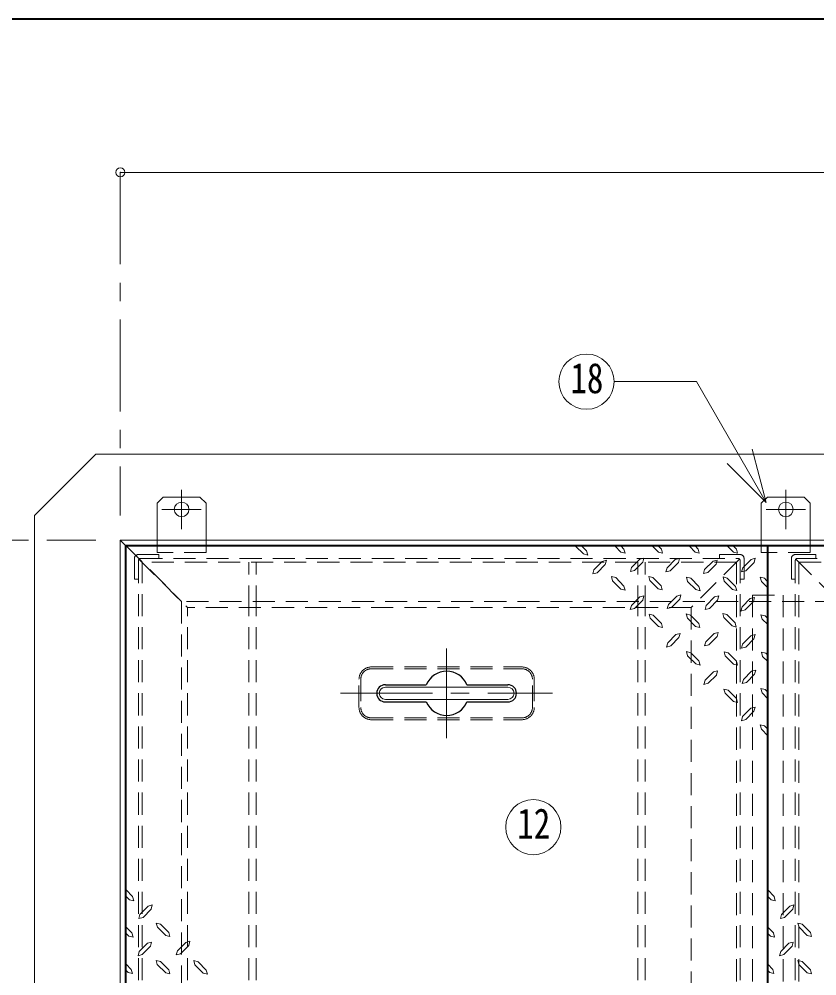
# Model space of a CAD drawing. Units: millimetres at full size, sheet at 1:15; details may follow other scales. Extents: x -3171 to 2904, y -2098 to 2117.
# Drawn here: x -2581 to -1930, y 1337 to 2117 of the extents above; entities that cross this region are included whole.
import ezdxf
from ezdxf.enums import TextEntityAlignment as Align

# ---------------------------------------------------------------- set-up
doc = ezdxf.new("R2010")
doc.units = ezdxf.units.MM
doc.header["$LTSCALE"] = 15
doc.header["$PDMODE"] = 32
doc.header["$PDSIZE"] = 7.5
doc.linetypes.add('CHAIN1', pattern=[8, 5, -1, 1, -1])
doc.linetypes.add('DASHED1', pattern=[1.8, 1.2, -0.6])
doc.layers.add('0-0_ﾚｲﾔ1', color=4, linetype='Continuous', lineweight=9)
doc.styles.add('ＭＳ ゴシック', font='')
doc.styles.get('ＭＳ ゴシック').set_extended_font_data('MS Gothic')

msp = doc.modelspace()

# ---------------------------------------------------------------- linework, layer by layer
at = {"layer": '0-0_ﾚｲﾔ1', "color": 1, "lineweight": 40}
for p, q in [((2904.12, 2117.05), (-3170.88, 2117.05)), ((-1970.13, 1252.05), (-1970.13, 1687.05))]:
    msp.add_line(p, q, dxfattribs=at)
at = {"layer": '0-0_ﾚｲﾔ1', "linetype": 'CHAIN1'}
for p, q in [((-2498.38, 1992.05), (-2498.38, 1712.05)), ((-2448.38, 1701.05), (-2448.38, 1733.05)), ((-1955.38, 1701.05), (-1955.38, 1733.05)), ((-2432.38, 1717.05), (-2464.38, 1717.05)), ((-1939.38, 1717.05), (-1971.38, 1717.05)), ((-2918.38, 1692.05), (-2518.38, 1692.05)), ((-2232.13, 1603.55), (-2232.13, 1530.55)), ((-2318.63, 1567.05), (-2145.63, 1567.05))]:
    msp.add_line(p, q, dxfattribs=at)
at = {"layer": '0-0_ﾚｲﾔ1'}
for p, q in [((-918.38, 1992.05), (-2498.38, 1992.05)), ((-2568.38, 1712.05), (-2518.38, 1762.05)), ((-898.38, 1762.05), (-2518.38, 1762.05)), ((-2433.38, 1727.05), (-2428.38, 1722.05)), ((-1940.38, 1727.05), (-1935.38, 1722.05)), ((-2468.38, 1722.05), (-2468.38, 1692.05)), ((-2428.38, 1722.05), (-2428.38, 1692.05)), ((-1975.38, 1722.05), (-1975.38, 1692.05)), ((-1935.38, 1722.05), (-1935.38, 1692.05)), ((-2568.38, 1712.05), (-2568.38, 1252.05)), ((-2493.38, 1687.05), (-2494.38, 1688.05)), ((-2126.94, 1687.05), (-2120.46, 1680.72)), ((-2094.74, 1687.05), (-2089.91, 1682.22)), ((-2064.19, 1687.05), (-2059.37, 1682.22)), ((-2034, 1687.05), (-2029.46, 1682.33)), ((-2029.14, 1687.05), (-2026.89, 1684.79)), ((-2002.99, 1687.05), (-1998.16, 1682.22)), ((-1998.06, 1687.05), (-1995.7, 1684.69)), ((-2112, 1667.86), (-2105.14, 1674.72)), ((-2109.42, 1665.39), (-2102.67, 1672.15)), ((-2105.14, 1674.72), (-2101.81, 1675.58)), ((-2101.81, 1675.58), (-2102.67, 1672.15)), ((-2081.34, 1669.68), (-2074.59, 1676.54)), ((-2078.77, 1667.22), (-2072.12, 1673.97)), ((-2074.59, 1676.54), (-2071.16, 1677.4)), ((-2071.16, 1677.4), (-2072.12, 1673.97)), ((-2052.29, 1669.36), (-2045.54, 1676.22)), ((-2049.83, 1666.89), (-2043.07, 1673.65)), ((-2045.54, 1676.22), (-2042.22, 1677.08)), ((-2042.22, 1677.08), (-2043.07, 1673.65)), ((-2021.64, 1668.07), (-2014.78, 1674.93)), ((-2019.06, 1665.61), (-2012.31, 1672.36)), ((-1990.44, 1669.47), (-1983.69, 1676.33)), ((-1987.98, 1667), (-1981.23, 1673.75)), ((-2112, 1667.86), (-2112.85, 1664.54)), ((-2109.42, 1665.39), (-2112.85, 1664.54)), ((-2081.34, 1669.68), (-2082.2, 1666.36)), ((-2078.77, 1667.22), (-2082.2, 1666.36)), ((-2052.29, 1669.36), (-2053.26, 1666.04)), ((-2049.83, 1666.89), (-2053.26, 1666.04)), ((-2021.64, 1668.07), (-2022.49, 1664.75)), ((-2019.06, 1665.61), (-2022.49, 1664.75)), ((-1990.44, 1669.47), (-1991.41, 1666.14)), ((-1987.98, 1667), (-1991.41, 1666.14)), ((-2094.2, 1661.43), (-2097.53, 1662.29)), ((-2096.67, 1658.86), (-2097.53, 1662.29)), ((-2096.67, 1658.86), (-2089.91, 1652.1)), ((-2094.2, 1661.43), (-2087.45, 1654.57)), ((-2063.87, 1661.43), (-2067.19, 1662.39)), ((-2066.33, 1658.96), (-2067.19, 1662.39)), ((-2066.33, 1658.96), (-2059.58, 1652.21)), ((-2063.87, 1661.43), (-2057.01, 1654.67)), ((-2035.46, 1658.32), (-2036.43, 1661.75)), ((-2033, 1660.89), (-2036.43, 1661.75)), ((-2035.46, 1658.32), (-2028.82, 1651.67)), ((-2033, 1660.89), (-2026.25, 1654.14)), ((-2003.09, 1661), (-2006.52, 1661.96)), ((-2005.56, 1658.53), (-2006.52, 1661.96)), ((-2005.56, 1658.53), (-1998.81, 1651.78)), ((-2003.09, 1661), (-1996.34, 1654.25)), ((-1975.33, 1658.32), (-1976.3, 1661.75)), ((-1972.87, 1660.89), (-1976.3, 1661.75)), ((-1975.33, 1658.32), (-1970.13, 1653.12)), ((-1972.87, 1660.89), (-1970.13, 1657.77)), ((-2041.04, 1647.28), (-2041.89, 1643.85)), ((-2081.34, 1638.81), (-2074.59, 1645.67)), ((-2078.87, 1636.35), (-2072.12, 1643.1)), ((-2051.11, 1639.56), (-2052.08, 1636.13)), ((-2048.65, 1637.1), (-2041.89, 1643.85)), ((-2020.24, 1638.81), (-2013.49, 1645.67)), ((-2017.67, 1636.35), (-2011.02, 1643.1)), ((-1991.09, 1637.63), (-1984.34, 1644.38)), ((-1988.62, 1635.17), (-1981.87, 1641.92)), ((-1984.34, 1644.38), (-1981.01, 1645.35)), ((-1981.01, 1645.35), (-1981.87, 1641.92)), ((-2081.34, 1638.81), (-2082.3, 1635.49)), ((-2078.87, 1636.35), (-2082.3, 1635.49)), ((-2066.12, 1628.31), (-2066.98, 1631.74)), ((-2063.65, 1630.77), (-2066.98, 1631.74)), ((-2048.65, 1637.1), (-2052.08, 1636.13)), ((-2035.68, 1628.41), (-2036.64, 1631.84)), ((-2033.21, 1630.88), (-2036.64, 1631.84)), ((-2020.24, 1638.81), (-2021.1, 1635.49)), ((-2017.67, 1636.35), (-2021.1, 1635.49)), ((-2005.99, 1628.84), (-2006.84, 1632.27)), ((-2003.52, 1631.31), (-2006.84, 1632.27)), ((-2003.52, 1631.31), (-1996.66, 1624.56)), ((-1991.09, 1637.63), (-1992.05, 1634.2)), ((-1988.62, 1635.17), (-1992.05, 1634.2)), ((-2066.12, 1628.31), (-2059.37, 1621.55)), ((-2063.65, 1630.77), (-2056.79, 1624.02)), ((-2035.68, 1628.41), (-2028.93, 1621.66)), ((-2033.21, 1630.88), (-2026.46, 1624.13)), ((-2005.99, 1628.84), (-1999.23, 1622.09)), ((-1974.69, 1627.66), (-1975.65, 1631.09)), ((-1972.22, 1630.24), (-1975.65, 1631.09)), ((-1974.69, 1627.66), (-1970.13, 1623.11)), ((-1972.22, 1630.24), (-1970.13, 1628.15)), ((-2045, 1615.02), (-2041.68, 1615.98)), ((-2041.68, 1615.98), (-2042.54, 1612.55)), ((-2020.67, 1609.12), (-2013.92, 1615.87)), ((-2013.92, 1615.87), (-2010.49, 1616.73)), ((-2010.49, 1616.73), (-2011.45, 1613.41)), ((-2051.76, 1608.26), (-2052.72, 1604.83)), ((-2051.76, 1608.26), (-2045, 1615.02)), ((-2049.29, 1605.8), (-2042.54, 1612.55)), ((-2020.67, 1609.12), (-2021.64, 1605.69)), ((-2018.21, 1606.65), (-2011.45, 1613.41)), ((-1990.66, 1607.19), (-1983.91, 1614.05)), ((-1988.09, 1604.73), (-1981.44, 1611.48)), ((-2049.29, 1605.8), (-2052.72, 1604.83)), ((-2033, 1600.22), (-2036.43, 1601.19)), ((-2035.46, 1597.76), (-2036.43, 1601.19)), ((-2033, 1600.22), (-2026.25, 1593.47)), ((-2018.21, 1606.65), (-2021.64, 1605.69)), ((-2004.92, 1597.54), (-2005.77, 1600.97)), ((-2002.45, 1600.12), (-2005.77, 1600.97)), ((-2002.45, 1600.12), (-1995.59, 1593.26)), ((-1990.66, 1607.19), (-1991.52, 1603.87)), ((-1988.09, 1604.73), (-1991.52, 1603.87)), ((-1971.79, 1599.79), (-1975.22, 1600.65)), ((-1974.37, 1597.22), (-1975.22, 1600.65)), ((-2035.46, 1597.76), (-2028.82, 1591.01)), ((-2004.92, 1597.54), (-1998.16, 1590.79)), ((-1974.37, 1597.22), (-1970.13, 1592.99)), ((-1971.79, 1599.79), (-1970.13, 1598.13)), ((-2021.21, 1577.71), (-2014.45, 1584.47)), ((-2014.45, 1584.47), (-2011.02, 1585.32)), ((-2011.02, 1585.32), (-2011.99, 1582)), ((-1990.02, 1578.36), (-1983.26, 1585.22)), ((-1983.26, 1585.22), (-1979.83, 1586.07)), ((-1979.83, 1586.07), (-1980.8, 1582.64)), ((-2021.21, 1577.71), (-2022.17, 1574.28)), ((-2018.74, 1575.25), (-2011.99, 1582)), ((-1990.02, 1578.36), (-1990.87, 1575.03)), ((-1987.44, 1575.89), (-1980.8, 1582.64)), ((-2018.74, 1575.25), (-2022.17, 1574.28)), ((-2004.92, 1567.1), (-2005.88, 1570.53)), ((-2002.45, 1569.68), (-2005.88, 1570.53)), ((-2002.45, 1569.68), (-1995.7, 1562.92)), ((-1987.44, 1575.89), (-1990.87, 1575.03)), ((-1972.33, 1570.1), (-1975.76, 1570.96)), ((-1974.8, 1567.53), (-1975.76, 1570.96)), ((-1972.33, 1570.1), (-1970.13, 1567.91)), ((-2004.92, 1567.1), (-1998.16, 1560.46)), ((-1974.8, 1567.53), (-1970.13, 1562.68)), ((-1990.66, 1548.13), (-1983.91, 1554.88)), ((-1990.66, 1548.13), (-1991.52, 1544.7)), ((-1988.09, 1545.67), (-1991.52, 1544.7)), ((-1988.09, 1545.67), (-1981.44, 1552.42)), ((-1972.87, 1540.41), (-1976.3, 1541.27)), ((-1975.33, 1537.84), (-1976.3, 1541.27)), ((-1975.33, 1537.84), (-1970.13, 1532.43)), ((-1972.87, 1540.41), (-1970.13, 1537.68)), ((-2488.43, 1401.25), (-2493.63, 1406.66)), ((-1964.93, 1401.25), (-1970.13, 1406.66)), ((-2490.9, 1398.68), (-2493.63, 1401.41)), ((-2490.9, 1398.68), (-2487.47, 1397.82)), ((-2488.43, 1401.25), (-2487.47, 1397.82)), ((-1967.4, 1398.68), (-1970.13, 1401.41)), ((-1967.4, 1398.68), (-1963.97, 1397.82)), ((-1964.93, 1401.25), (-1963.97, 1397.82)), ((-2475.68, 1393.43), (-2482.32, 1386.67)), ((-2473.11, 1390.96), (-2479.86, 1384.21)), ((-2475.68, 1393.43), (-2472.25, 1394.39)), ((-2473.11, 1390.96), (-2472.25, 1394.39)), ((-1952.18, 1393.43), (-1958.82, 1386.67)), ((-1949.61, 1390.96), (-1956.36, 1384.21)), ((-1952.18, 1393.43), (-1948.75, 1394.39)), ((-1949.61, 1390.96), (-1948.75, 1394.39)), ((-2488.97, 1371.56), (-2493.63, 1376.41)), ((-2461.32, 1369.42), (-2468.07, 1376.17)), ((-2458.85, 1371.99), (-2465.6, 1378.63)), ((-1965.47, 1371.56), (-1970.13, 1376.41)), ((-1937.82, 1369.42), (-1944.57, 1376.17)), ((-1935.35, 1371.99), (-1942.1, 1378.63)), ((-2491.44, 1368.99), (-2493.63, 1371.18)), ((-2491.44, 1368.99), (-2488.01, 1368.13)), ((-2488.97, 1371.56), (-2488.01, 1368.13)), ((-2461.32, 1369.42), (-2457.89, 1368.56)), ((-2458.85, 1371.99), (-2457.89, 1368.56)), ((-1967.94, 1368.99), (-1970.13, 1371.18)), ((-1967.94, 1368.99), (-1964.51, 1368.13)), ((-1965.47, 1371.56), (-1964.51, 1368.13)), ((-1937.82, 1369.42), (-1934.39, 1368.56)), ((-1935.35, 1371.99), (-1934.39, 1368.56)), ((-2476.32, 1363.2), (-2482.97, 1356.45)), ((-2473.75, 1360.73), (-2480.5, 1353.87)), ((-2476.32, 1363.2), (-2472.89, 1364.06)), ((-2473.75, 1360.73), (-2472.89, 1364.06)), ((-2445.02, 1363.84), (-2451.78, 1357.09)), ((-2442.56, 1361.38), (-2449.31, 1354.62)), ((-2445.02, 1363.84), (-2441.59, 1364.81)), ((-2442.56, 1361.38), (-2441.59, 1364.81)), ((-1952.82, 1363.2), (-1959.47, 1356.45)), ((-1950.25, 1360.73), (-1957, 1353.87)), ((-1952.82, 1363.2), (-1949.39, 1364.06)), ((-1950.25, 1360.73), (-1949.39, 1364.06)), ((-2483.93, 1353.02), (-2482.97, 1356.45)), ((-2480.5, 1353.87), (-2483.93, 1353.02)), ((-2452.74, 1353.77), (-2451.78, 1357.09)), ((-2449.31, 1354.62), (-2452.74, 1353.77)), ((-1960.43, 1353.02), (-1959.47, 1356.45)), ((-1957, 1353.87), (-1960.43, 1353.02)), ((-2489.4, 1341.87), (-2493.63, 1346.1)), ((-2461.32, 1338.97), (-2468.18, 1345.83)), ((-2458.85, 1341.55), (-2465.6, 1348.3)), ((-2430.77, 1338.87), (-2437.52, 1345.62)), ((-2428.3, 1341.33), (-2434.95, 1348.09)), ((-1965.9, 1341.87), (-1970.13, 1346.1)), ((-1937.82, 1338.97), (-1944.68, 1345.83)), ((-1935.35, 1341.55), (-1942.1, 1348.3)), ((-2491.97, 1339.3), (-2493.63, 1340.96)), ((-2491.97, 1339.3), (-2488.54, 1338.44)), ((-2489.4, 1341.87), (-2488.54, 1338.44)), ((-2461.32, 1338.97), (-2457.99, 1338.12)), ((-2458.85, 1341.55), (-2457.99, 1338.12)), ((-2430.77, 1338.87), (-2427.34, 1337.9)), ((-2428.3, 1341.33), (-2427.34, 1337.9)), ((-1968.47, 1339.3), (-1970.13, 1340.96)), ((-1968.47, 1339.3), (-1965.04, 1338.44)), ((-1965.9, 1341.87), (-1965.04, 1338.44)), ((-1937.82, 1338.97), (-1934.49, 1338.12)), ((-1935.35, 1341.55), (-1934.49, 1338.12))]:
    msp.add_line(p, q, dxfattribs=at)
at = {"layer": '0-0_ﾚｲﾔ1', "color": 7, "lineweight": 18}
for p, q in [((-2095.52, 1821.31), (-2028.24, 1821.31)), ((-1971.29, 1722.68), (-2028.24, 1821.31)), ((-1971.29, 1722.68), (-1982.94, 1766.14)), ((-1971.29, 1722.68), (-2003.11, 1754.5)), ((-2498.38, 1692.05), (-2494.38, 1688.05)), ((-918.38, 1692.05), (-2498.38, 1692.05)), ((-2498.38, 1692.05), (-2498.38, 1252.05)), ((-922.38, 1688.05), (-2494.38, 1688.05)), ((-2494.38, 1688.05), (-2494.38, 1252.05)), ((-2282.13, 1572.05), (-2182.13, 1572.05)), ((-2282.13, 1562.05), (-2182.13, 1562.05))]:
    msp.add_line(p, q, dxfattribs=at)
at = {"layer": '0-0_ﾚｲﾔ1', "color": 5, "lineweight": 25}
for p, q in [((-923.13, 1687.05), (-2493.63, 1687.05)), ((-2493.63, 1252.05), (-2493.63, 1687.05)), ((-2282.13, 1574.05), (-2248.72, 1574.05)), ((-2215.55, 1574.05), (-2182.13, 1574.05)), ((-2282.13, 1560.05), (-2248.72, 1560.05)), ((-2215.55, 1560.05), (-2182.13, 1560.05))]:
    msp.add_line(p, q, dxfattribs=at)
at = {"layer": '0-0_ﾚｲﾔ1', "linetype": 'DASHED1'}
for p, q in [((-2493.38, 1687.05), (-2448.38, 1642.05)), ((-2468.38, 1692.05), (-2468.38, 1682.05)), ((-2428.38, 1692.05), (-2428.38, 1682.05)), ((-1975.38, 1692.05), (-1975.38, 1682.05)), ((-1935.38, 1692.05), (-1935.38, 1682.05)), ((-2483.63, 1680.25), (-2466.83, 1680.25)), ((-2428.38, 1682.05), (-2468.38, 1682.05)), ((-2466.83, 1680.25), (-2466.83, 1677.05)), ((-2009.43, 1680.25), (-2009.43, 1677.05)), ((-1992.63, 1680.25), (-2009.43, 1680.25)), ((-1935.38, 1682.05), (-1975.38, 1682.05)), ((-1947.63, 1680.25), (-1930.83, 1680.25)), ((-1930.83, 1677.05), (-1930.83, 1680.25)), ((-2486.83, 1677.05), (-2486.83, 1660.25)), ((-1995.63, 1674.05), (-2480.63, 1674.05)), ((-2480.63, 1252.05), (-2480.63, 1674.05)), ((-2393.63, 1637.05), (-2393.63, 1674.05)), ((-2387.63, 1637.05), (-2387.63, 1674.05)), ((-2076.13, 1637.05), (-2076.13, 1674.05)), ((-2070.13, 1637.05), (-2070.13, 1674.05)), ((-1995.63, 1674.05), (-1995.63, 1252.05)), ((-1989.43, 1677.05), (-1989.43, 1660.25)), ((-1950.83, 1677.05), (-1950.83, 1660.25)), ((-1944.63, 1674.05), (-1472.13, 1674.05)), ((-1944.63, 1674.05), (-1944.63, 1252.05)), ((-2483.63, 1660.25), (-2486.83, 1660.25)), ((-1992.63, 1660.25), (-1989.43, 1660.25)), ((-1950.83, 1660.25), (-1947.63, 1660.25)), ((-968.38, 1642.05), (-2448.38, 1642.05)), ((-2448.38, 1642.05), (-2448.38, 1252.05))]:
    msp.add_line(p, q, dxfattribs=at)
at = {"layer": '0-0_ﾚｲﾔ1', "color": 7, "linetype": 'DASHED1', "lineweight": 18}
for p, q in [((-2483.63, 1252.05), (-2483.63, 1675.45)), ((-2483.16, 1676.58), (-2443.63, 1637.05)), ((-2482.03, 1677.05), (-1994.23, 1677.05)), ((-1993.1, 1676.58), (-2032.63, 1637.05)), ((-1992.63, 1252.05), (-1992.63, 1675.45)), ((-1947.63, 1252.05), (-1947.63, 1675.45)), ((-1947.16, 1676.58), (-1907.63, 1637.05)), ((-1470.73, 1677.05), (-1946.03, 1677.05)), ((-1982.63, 1647.05), (-1957.63, 1647.05)), ((-1982.63, 1647.05), (-1982.63, 1252.05)), ((-1957.63, 1647.05), (-1957.63, 1252.05)), ((-2032.63, 1637.05), (-2443.63, 1637.05)), ((-2443.63, 1252.05), (-2443.63, 1637.05)), ((-2393.63, 1252.05), (-2393.63, 1637.05)), ((-2387.63, 1252.05), (-2387.63, 1637.05)), ((-2076.13, 1252.05), (-2076.13, 1637.05)), ((-2070.13, 1252.05), (-2070.13, 1637.05)), ((-2032.63, 1637.05), (-2032.63, 1252.05)), ((-2293.63, 1588.55), (-2170.63, 1588.55)), ((-2293.63, 1587.05), (-2170.63, 1587.05)), ((-2303.63, 1555.55), (-2303.63, 1578.55)), ((-2302.13, 1578.55), (-2302.13, 1555.55)), ((-2162.13, 1555.55), (-2162.13, 1578.55)), ((-2160.63, 1578.55), (-2160.63, 1555.55)), ((-2293.63, 1547.05), (-2170.63, 1547.05)), ((-2293.63, 1545.55), (-2170.63, 1545.55))]:
    msp.add_line(p, q, dxfattribs=at)
at = {"layer": '0-0_ﾚｲﾔ1'}
for points in [[(-2433.38, 1727.05), (-2463.38, 1727.05), (-2468.38, 1722.05)], [(-1940.38, 1727.05), (-1970.38, 1727.05), (-1975.38, 1722.05)], [(-2121.86, 1687.05), (-2118, 1683.19), (-2117.03, 1679.76), (-2120.46, 1680.72)], [(-2089.81, 1687.05), (-2087.45, 1684.69), (-2086.48, 1681.36), (-2089.91, 1682.22)], [(-2059.15, 1687.05), (-2056.79, 1684.69), (-2055.94, 1681.26), (-2059.37, 1682.22)], [(-2026.89, 1684.79), (-2026.03, 1681.47), (-2029.46, 1682.33)], [(-1995.7, 1684.69), (-1994.73, 1681.26), (-1998.16, 1682.22)], [(-2014.78, 1674.93), (-2011.45, 1675.79), (-2012.31, 1672.36)], [(-1983.69, 1676.33), (-1980.26, 1677.18), (-1981.23, 1673.75)], [(-2057.01, 1654.67), (-2056.15, 1651.35), (-2059.58, 1652.21)], [(-2087.45, 1654.57), (-2086.48, 1651.24), (-2089.91, 1652.1)], [(-2051.11, 1639.56), (-2044.36, 1646.31), (-2041.04, 1647.28)], [(-2026.25, 1654.14), (-2025.39, 1650.71), (-2028.82, 1651.67)], [(-1996.34, 1654.25), (-1995.38, 1650.92), (-1998.81, 1651.78)], [(-2074.59, 1645.67), (-2071.26, 1646.53), (-2072.12, 1643.1)], [(-2013.49, 1645.67), (-2010.06, 1646.53), (-2011.02, 1643.1)], [(-2056.79, 1624.02), (-2055.94, 1620.7), (-2059.37, 1621.55)], [(-2026.46, 1624.13), (-2025.5, 1620.7), (-2028.93, 1621.66)], [(-1996.66, 1624.56), (-1995.8, 1621.13), (-1999.23, 1622.09)], [(-1983.91, 1614.05), (-1980.48, 1614.91), (-1981.44, 1611.48)], [(-2026.25, 1593.47), (-2025.39, 1590.04), (-2028.82, 1591.01)], [(-1995.59, 1593.26), (-1994.73, 1589.93), (-1998.16, 1590.79)], [(-1995.7, 1562.92), (-1994.73, 1559.49), (-1998.16, 1560.46)], [(-1983.91, 1554.88), (-1980.48, 1555.85), (-1981.44, 1552.42)], [(-2479.86, 1384.21), (-2483.29, 1383.24), (-2482.32, 1386.67)], [(-1956.36, 1384.21), (-1959.79, 1383.24), (-1958.82, 1386.67)], [(-2468.07, 1376.17), (-2469.03, 1379.6), (-2465.6, 1378.63)], [(-1944.57, 1376.17), (-1945.53, 1379.6), (-1942.1, 1378.63)], [(-2468.18, 1345.83), (-2469.03, 1349.16), (-2465.6, 1348.3)], [(-2437.52, 1345.62), (-2438.38, 1349.05), (-2434.95, 1348.09)], [(-1944.68, 1345.83), (-1945.53, 1349.16), (-1942.1, 1348.3)]]:
    msp.add_lwpolyline(points, dxfattribs=at)
at = {"layer": '0-0_ﾚｲﾔ1', "color": 7, "lineweight": 18}
for centre in [(-2118.02, 1821.31), (-2161.38, 1457.93)]:
    msp.add_circle(centre, 22.5, dxfattribs=at)
at = {"layer": '0-0_ﾚｲﾔ1'}
for centre in [(-2448.38, 1717.05), (-1955.38, 1717.05)]:
    msp.add_circle(centre, 6, dxfattribs=at)
at = {"layer": '0-0_ﾚｲﾔ1', "linetype": 'DASHED1'}
for centre, start, end in [((-2483.63, 1677.05), 90, 180), ((-1992.63, 1677.05), 0, 90), ((-1947.63, 1677.05), 90, 180)]:
    msp.add_arc(centre, 3.2, start, end, dxfattribs=at)
at = {"layer": '0-0_ﾚｲﾔ1', "color": 7, "linetype": 'DASHED1', "lineweight": 18}
for centre, radius, start, end in [((-2482.03, 1675.45), 1.6, 90, 180), ((-1994.23, 1675.45), 1.6, 0, 90), ((-1946.03, 1675.45), 1.6, 90, 180), ((-2293.63, 1578.55), 10, 90, 180), ((-2293.63, 1578.55), 8.5, 90, 180), ((-2170.63, 1578.55), 10, 0, 90), ((-2170.63, 1578.55), 8.5, 0, 90), ((-2293.63, 1555.55), 10, 180, 270), ((-2293.63, 1555.55), 8.5, 180, 270), ((-2170.63, 1555.55), 8.5, 270, 0), ((-2170.63, 1555.55), 10, 270, 0)]:
    msp.add_arc(centre, radius, start, end, dxfattribs=at)
at = {"layer": '0-0_ﾚｲﾔ1', "color": 5, "lineweight": 25}
for centre, radius, start, end in [((-2232.13, 1567.05), 18, 22.88538, 157.11462), ((-2282.13, 1567.05), 7, 90, 270), ((-2182.13, 1567.05), 7, 270, 90), ((-2232.13, 1567.05), 18, 202.88538, 337.11462)]:
    msp.add_arc(centre, radius, start, end, dxfattribs=at)
at = {"layer": '0-0_ﾚｲﾔ1', "color": 7, "lineweight": 18}
for centre, start, end in [((-2282.13, 1567.05), 90, 270), ((-2182.13, 1567.05), 270, 90)]:
    msp.add_arc(centre, 5, start, end, dxfattribs=at)
at = {"layer": '0-0_ﾚｲﾔ1', "color": 1}
msp.add_point((-2498.38, 1992.05), dxfattribs=at)

# ---------------------------------------------------------------- texts
at = {"layer": '0-0_ﾚｲﾔ1', "color": 7, "style": 'ＭＳ ゴシック', "width": 0.8}
for s, p in [('18', (-2131.15, 1804.43)), ('12', (-2174.51, 1441.06))]:
    msp.add_text(s, height=24.74, dxfattribs=at).set_placement(p, align=Align.BOTTOM_LEFT)

doc.saveas('drawing.dxf')
